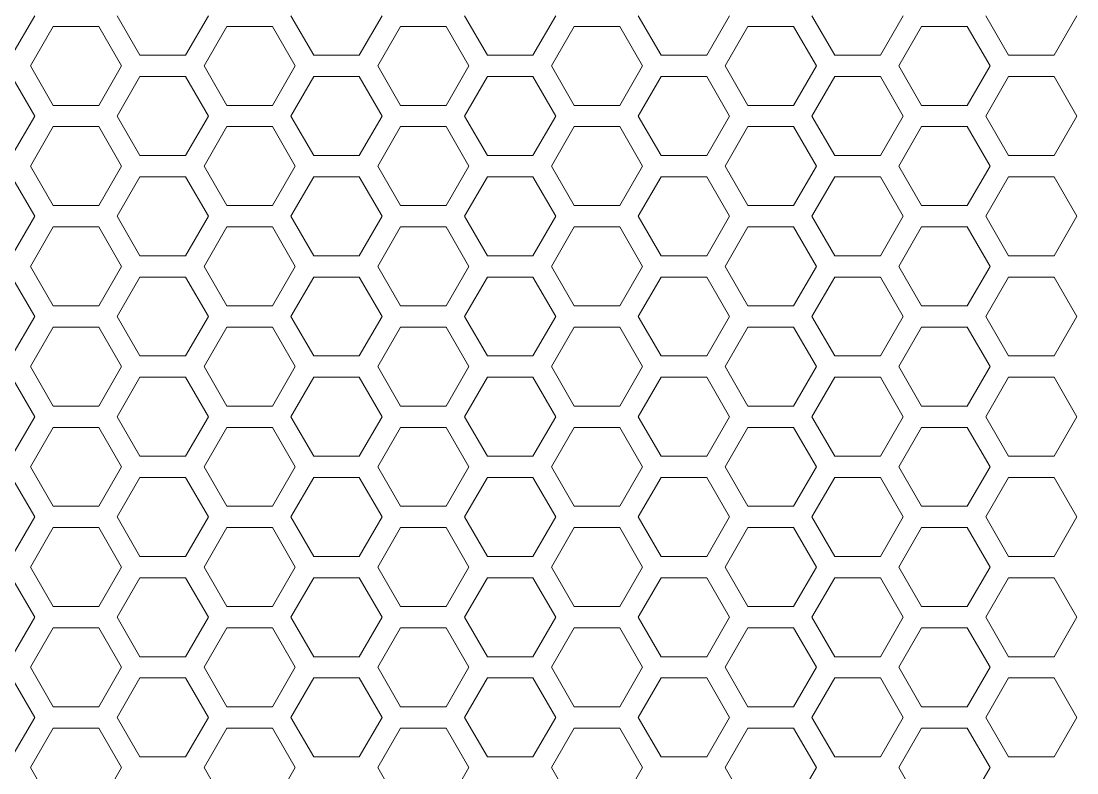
# Model space of a CAD drawing. Header units: millimetres. Extents: x 0 to 140, y -17 to 195.
# Drawn here: x 23.78 to 30.09, y 21.98 to 26.47 of the extents above; entities that cross this region are included whole.
import ezdxf

# ---------------------------------------------------------------- set-up
doc = ezdxf.new("R2010")
doc.units = ezdxf.units.MM
doc.layers.add('4203-42785_1_0', color=7, linetype='Continuous')

# ---------------------------------------------------------------- blocks, each defined once
blk = doc.blocks.new('a')
at = {"layer": '4203-42785_1_0', "color": 0, "linetype": 'ByBlock', "lineweight": 9}
for p, q in [((1511.6126, 364.6538), (1511.7193, 364.8387)), ((1512.1057, 364.8387), (1512.2124, 364.6538)), ((1512.4259, 364.6538), (1512.5326, 364.8387)), ((1512.919, 364.8387), (1513.0257, 364.6538)), ((1513.2391, 364.6538), (1513.3458, 364.8387)), ((1513.7322, 364.8387), (1513.8389, 364.6538)), ((1514.0523, 364.6538), (1514.1591, 364.8387)), ((1514.5455, 364.8387), (1514.6522, 364.6538)), ((1514.8656, 364.6538), (1514.9724, 364.8387)), ((1515.3587, 364.8387), (1515.4655, 364.6538)), ((1515.6789, 364.6538), (1515.7856, 364.8387)), ((1516.1721, 364.8387), (1516.2788, 364.6538)), ((1516.4922, 364.6538), (1516.5989, 364.8387)), ((1511.8058, 364.7888), (1511.6991, 364.6039)), ((1512.0192, 364.7888), (1511.8058, 364.7888)), ((1512.1259, 364.6039), (1512.0192, 364.7888)), ((1512.6191, 364.7888), (1512.5124, 364.6039)), ((1512.8325, 364.7888), (1512.6191, 364.7888)), ((1512.9393, 364.6039), (1512.8325, 364.7888)), ((1513.4323, 364.7888), (1513.3256, 364.6039)), ((1513.6457, 364.7888), (1513.4323, 364.7888)), ((1513.7524, 364.6039), (1513.6457, 364.7888)), ((1514.2456, 364.7888), (1514.1389, 364.6039)), ((1514.459, 364.7888), (1514.2456, 364.7888)), ((1514.5657, 364.6039), (1514.459, 364.7888)), ((1515.0588, 364.7888), (1514.9521, 364.6039)), ((1515.2723, 364.7888), (1515.0588, 364.7888)), ((1515.379, 364.6039), (1515.2723, 364.7888)), ((1515.8721, 364.7888), (1515.7654, 364.6039)), ((1516.0855, 364.7888), (1515.8721, 364.7888)), ((1516.1923, 364.6039), (1516.0855, 364.7888)), ((1512.2124, 364.6538), (1512.4259, 364.6538)), ((1513.0257, 364.6538), (1513.2391, 364.6538)), ((1513.8389, 364.6538), (1514.0523, 364.6538)), ((1514.6522, 364.6538), (1514.8656, 364.6538)), ((1515.4655, 364.6538), (1515.6789, 364.6538)), ((1516.2788, 364.6538), (1516.4922, 364.6538)), ((1511.6991, 364.6039), (1511.8058, 364.419)), ((1512.0192, 364.419), (1512.1259, 364.6039)), ((1512.5124, 364.6039), (1512.6191, 364.419)), ((1512.8325, 364.419), (1512.9393, 364.6039)), ((1513.3256, 364.6039), (1513.4323, 364.419)), ((1513.6457, 364.419), (1513.7524, 364.6039)), ((1514.1389, 364.6039), (1514.2456, 364.419)), ((1514.459, 364.419), (1514.5657, 364.6039)), ((1514.9521, 364.6039), (1515.0588, 364.419)), ((1515.2723, 364.419), (1515.379, 364.6039)), ((1515.7654, 364.6039), (1515.8721, 364.419)), ((1516.0855, 364.419), (1516.1923, 364.6039)), ((1511.7193, 364.3691), (1511.6126, 364.554)), ((1512.2124, 364.554), (1512.1057, 364.3691)), ((1512.4259, 364.554), (1512.2124, 364.554)), ((1512.5326, 364.3691), (1512.4259, 364.554)), ((1513.0257, 364.554), (1512.919, 364.3691)), ((1513.2391, 364.554), (1513.0257, 364.554)), ((1513.3458, 364.3691), (1513.2391, 364.554)), ((1513.8389, 364.554), (1513.7322, 364.3691)), ((1514.0523, 364.554), (1513.8389, 364.554)), ((1514.1591, 364.3691), (1514.0523, 364.554)), ((1514.6522, 364.554), (1514.5455, 364.3691)), ((1514.8656, 364.554), (1514.6522, 364.554)), ((1514.9724, 364.3691), (1514.8656, 364.554)), ((1515.4655, 364.554), (1515.3587, 364.3691)), ((1515.6789, 364.554), (1515.4655, 364.554)), ((1515.7856, 364.3691), (1515.6789, 364.554)), ((1516.2788, 364.554), (1516.1721, 364.3691)), ((1516.4922, 364.554), (1516.2788, 364.554)), ((1516.5989, 364.3691), (1516.4922, 364.554)), ((1511.8058, 364.419), (1512.0192, 364.419)), ((1512.6191, 364.419), (1512.8325, 364.419)), ((1513.4323, 364.419), (1513.6457, 364.419)), ((1514.2456, 364.419), (1514.459, 364.419)), ((1515.0588, 364.419), (1515.2723, 364.419)), ((1515.8721, 364.419), (1516.0855, 364.419)), ((1511.6126, 364.1843), (1511.7193, 364.3691)), ((1512.1057, 364.3691), (1512.2124, 364.1843)), ((1512.4259, 364.1843), (1512.5326, 364.3691)), ((1512.919, 364.3691), (1513.0257, 364.1843)), ((1513.2391, 364.1843), (1513.3458, 364.3691)), ((1513.7322, 364.3691), (1513.8389, 364.1843)), ((1514.0523, 364.1843), (1514.1591, 364.3691)), ((1514.5455, 364.3691), (1514.6522, 364.1843)), ((1514.8656, 364.1843), (1514.9724, 364.3691)), ((1515.3587, 364.3691), (1515.4655, 364.1843)), ((1515.6789, 364.1843), (1515.7856, 364.3691)), ((1516.1721, 364.3691), (1516.2788, 364.1843)), ((1516.4922, 364.1843), (1516.5989, 364.3691)), ((1511.8058, 364.3192), (1511.6991, 364.1344)), ((1512.0192, 364.3192), (1511.8058, 364.3192)), ((1512.1259, 364.1344), (1512.0192, 364.3192)), ((1512.6191, 364.3192), (1512.5124, 364.1344)), ((1512.8325, 364.3192), (1512.6191, 364.3192)), ((1512.9393, 364.1344), (1512.8325, 364.3192)), ((1513.4323, 364.3192), (1513.3256, 364.1344)), ((1513.6457, 364.3192), (1513.4323, 364.3192)), ((1513.7524, 364.1344), (1513.6457, 364.3192)), ((1514.2456, 364.3192), (1514.1389, 364.1344)), ((1514.459, 364.3192), (1514.2456, 364.3192)), ((1514.5657, 364.1344), (1514.459, 364.3192)), ((1515.0588, 364.3192), (1514.9521, 364.1344)), ((1515.2723, 364.3192), (1515.0588, 364.3192)), ((1515.379, 364.1344), (1515.2723, 364.3192)), ((1515.8721, 364.3192), (1515.7654, 364.1344)), ((1516.0855, 364.3192), (1515.8721, 364.3192)), ((1516.1923, 364.1344), (1516.0855, 364.3192)), ((1512.2124, 364.1843), (1512.4259, 364.1843)), ((1513.0257, 364.1843), (1513.2391, 364.1843)), ((1513.8389, 364.1843), (1514.0523, 364.1843)), ((1514.6522, 364.1843), (1514.8656, 364.1843)), ((1515.4655, 364.1843), (1515.6789, 364.1843)), ((1516.2788, 364.1843), (1516.4922, 364.1843)), ((1511.6991, 364.1344), (1511.8058, 363.9495)), ((1512.0192, 363.9495), (1512.1259, 364.1344)), ((1512.5124, 364.1344), (1512.6191, 363.9495)), ((1512.8325, 363.9495), (1512.9393, 364.1344)), ((1513.3256, 364.1344), (1513.4323, 363.9495)), ((1513.6457, 363.9495), (1513.7524, 364.1344)), ((1514.1389, 364.1344), (1514.2456, 363.9495)), ((1514.459, 363.9495), (1514.5657, 364.1344)), ((1514.9521, 364.1344), (1515.0588, 363.9495)), ((1515.2723, 363.9495), (1515.379, 364.1344)), ((1515.7654, 364.1344), (1515.8721, 363.9495)), ((1516.0855, 363.9495), (1516.1923, 364.1344)), ((1511.7193, 363.8996), (1511.6126, 364.0844)), ((1512.2124, 364.0844), (1512.1057, 363.8996)), ((1512.4259, 364.0844), (1512.2124, 364.0844)), ((1512.5326, 363.8996), (1512.4259, 364.0844)), ((1513.0257, 364.0844), (1512.919, 363.8996)), ((1513.2391, 364.0844), (1513.0257, 364.0844)), ((1513.3458, 363.8996), (1513.2391, 364.0844)), ((1513.8389, 364.0844), (1513.7322, 363.8996)), ((1514.0523, 364.0844), (1513.8389, 364.0844)), ((1514.1591, 363.8996), (1514.0523, 364.0844)), ((1514.6522, 364.0844), (1514.5455, 363.8996)), ((1514.8656, 364.0844), (1514.6522, 364.0844)), ((1514.9724, 363.8996), (1514.8656, 364.0844)), ((1515.4655, 364.0844), (1515.3587, 363.8996)), ((1515.6789, 364.0844), (1515.4655, 364.0844)), ((1515.7856, 363.8996), (1515.6789, 364.0844)), ((1516.2788, 364.0844), (1516.1721, 363.8996)), ((1516.4922, 364.0844), (1516.2788, 364.0844)), ((1516.5989, 363.8996), (1516.4922, 364.0844)), ((1511.8058, 363.9495), (1512.0192, 363.9495)), ((1512.6191, 363.9495), (1512.8325, 363.9495)), ((1513.4323, 363.9495), (1513.6457, 363.9495)), ((1514.2456, 363.9495), (1514.459, 363.9495)), ((1515.0588, 363.9495), (1515.2723, 363.9495)), ((1515.8721, 363.9495), (1516.0855, 363.9495)), ((1511.6126, 363.7147), (1511.7193, 363.8996)), ((1512.1057, 363.8996), (1512.2124, 363.7147)), ((1512.4259, 363.7147), (1512.5326, 363.8996)), ((1512.919, 363.8996), (1513.0257, 363.7147)), ((1513.2391, 363.7147), (1513.3458, 363.8996)), ((1513.7322, 363.8996), (1513.8389, 363.7147)), ((1514.0523, 363.7147), (1514.1591, 363.8996)), ((1514.5455, 363.8996), (1514.6522, 363.7147)), ((1514.8656, 363.7147), (1514.9724, 363.8996)), ((1515.3587, 363.8996), (1515.4655, 363.7147)), ((1515.6789, 363.7147), (1515.7856, 363.8996)), ((1516.1721, 363.8996), (1516.2788, 363.7147)), ((1516.4922, 363.7147), (1516.5989, 363.8996)), ((1511.8058, 363.8497), (1511.6991, 363.6648)), ((1512.0192, 363.8497), (1511.8058, 363.8497)), ((1512.1259, 363.6648), (1512.0192, 363.8497)), ((1512.6191, 363.8497), (1512.5124, 363.6648)), ((1512.8325, 363.8497), (1512.6191, 363.8497)), ((1512.9393, 363.6648), (1512.8325, 363.8497)), ((1513.4323, 363.8497), (1513.3256, 363.6648)), ((1513.6457, 363.8497), (1513.4323, 363.8497)), ((1513.7524, 363.6648), (1513.6457, 363.8497)), ((1514.2456, 363.8497), (1514.1389, 363.6648)), ((1514.459, 363.8497), (1514.2456, 363.8497)), ((1514.5657, 363.6648), (1514.459, 363.8497)), ((1515.0588, 363.8497), (1514.9521, 363.6648)), ((1515.2723, 363.8497), (1515.0588, 363.8497)), ((1515.379, 363.6648), (1515.2723, 363.8497)), ((1515.8721, 363.8497), (1515.7654, 363.6648)), ((1516.0855, 363.8497), (1515.8721, 363.8497)), ((1516.1923, 363.6648), (1516.0855, 363.8497)), ((1512.2124, 363.7147), (1512.4259, 363.7147)), ((1513.0257, 363.7147), (1513.2391, 363.7147)), ((1513.8389, 363.7147), (1514.0523, 363.7147)), ((1514.6522, 363.7147), (1514.8656, 363.7147)), ((1515.4655, 363.7147), (1515.6789, 363.7147)), ((1516.2788, 363.7147), (1516.4922, 363.7147)), ((1511.6991, 363.6648), (1511.8058, 363.4799)), ((1512.0192, 363.4799), (1512.1259, 363.6648)), ((1512.5124, 363.6648), (1512.6191, 363.4799)), ((1512.8325, 363.4799), (1512.9393, 363.6648)), ((1513.3256, 363.6648), (1513.4323, 363.4799)), ((1513.6457, 363.4799), (1513.7524, 363.6648)), ((1514.1389, 363.6648), (1514.2456, 363.4799)), ((1514.459, 363.4799), (1514.5657, 363.6648)), ((1514.9521, 363.6648), (1515.0588, 363.4799)), ((1515.2723, 363.4799), (1515.379, 363.6648)), ((1515.7654, 363.6648), (1515.8721, 363.4799)), ((1516.0855, 363.4799), (1516.1923, 363.6648)), ((1511.7193, 363.43), (1511.6126, 363.6149)), ((1512.2124, 363.6149), (1512.1057, 363.43)), ((1512.4259, 363.6149), (1512.2124, 363.6149)), ((1512.5326, 363.43), (1512.4259, 363.6149)), ((1513.0257, 363.6149), (1512.919, 363.43)), ((1513.2391, 363.6149), (1513.0257, 363.6149)), ((1513.3458, 363.43), (1513.2391, 363.6149)), ((1513.8389, 363.6149), (1513.7322, 363.43)), ((1514.0523, 363.6149), (1513.8389, 363.6149)), ((1514.1591, 363.43), (1514.0523, 363.6149)), ((1514.6522, 363.6149), (1514.5455, 363.43)), ((1514.8656, 363.6149), (1514.6522, 363.6149)), ((1514.9724, 363.43), (1514.8656, 363.6149)), ((1515.4655, 363.6149), (1515.3587, 363.43)), ((1515.6789, 363.6149), (1515.4655, 363.6149)), ((1515.7856, 363.43), (1515.6789, 363.6149)), ((1516.2788, 363.6149), (1516.1721, 363.43)), ((1516.4922, 363.6149), (1516.2788, 363.6149)), ((1516.5989, 363.43), (1516.4922, 363.6149)), ((1511.8058, 363.4799), (1512.0192, 363.4799)), ((1512.6191, 363.4799), (1512.8325, 363.4799)), ((1513.4323, 363.4799), (1513.6457, 363.4799)), ((1514.2456, 363.4799), (1514.459, 363.4799)), ((1515.0588, 363.4799), (1515.2723, 363.4799)), ((1515.8721, 363.4799), (1516.0855, 363.4799)), ((1511.6126, 363.2452), (1511.7193, 363.43)), ((1512.1057, 363.43), (1512.2124, 363.2452)), ((1512.4259, 363.2452), (1512.5326, 363.43)), ((1512.919, 363.43), (1513.0257, 363.2452)), ((1513.2391, 363.2452), (1513.3458, 363.43)), ((1513.7322, 363.43), (1513.8389, 363.2452)), ((1514.0523, 363.2452), (1514.1591, 363.43)), ((1514.5455, 363.43), (1514.6522, 363.2452)), ((1514.8656, 363.2452), (1514.9724, 363.43)), ((1515.3587, 363.43), (1515.4655, 363.2452)), ((1515.6789, 363.2452), (1515.7856, 363.43)), ((1516.1721, 363.43), (1516.2788, 363.2452)), ((1516.4922, 363.2452), (1516.5989, 363.43)), ((1511.8058, 363.3801), (1511.6991, 363.1953)), ((1512.0192, 363.3801), (1511.8058, 363.3801)), ((1512.1259, 363.1953), (1512.0192, 363.3801)), ((1512.6191, 363.3801), (1512.5124, 363.1953)), ((1512.8325, 363.3801), (1512.6191, 363.3801)), ((1512.9393, 363.1953), (1512.8325, 363.3801)), ((1513.4323, 363.3801), (1513.3256, 363.1953)), ((1513.6457, 363.3801), (1513.4323, 363.3801)), ((1513.7524, 363.1953), (1513.6457, 363.3801)), ((1514.2456, 363.3801), (1514.1389, 363.1953)), ((1514.459, 363.3801), (1514.2456, 363.3801)), ((1514.5657, 363.1953), (1514.459, 363.3801)), ((1515.0588, 363.3801), (1514.9521, 363.1953)), ((1515.2723, 363.3801), (1515.0588, 363.3801)), ((1515.379, 363.1953), (1515.2723, 363.3801)), ((1515.8721, 363.3801), (1515.7654, 363.1953)), ((1516.0855, 363.3801), (1515.8721, 363.3801)), ((1516.1923, 363.1953), (1516.0855, 363.3801)), ((1512.2124, 363.2452), (1512.4259, 363.2452)), ((1513.0257, 363.2452), (1513.2391, 363.2452)), ((1513.8389, 363.2452), (1514.0523, 363.2452)), ((1514.6522, 363.2452), (1514.8656, 363.2452)), ((1515.4655, 363.2452), (1515.6789, 363.2452)), ((1516.2788, 363.2452), (1516.4922, 363.2452)), ((1511.6991, 363.1953), (1511.8058, 363.0104)), ((1512.0192, 363.0104), (1512.1259, 363.1953)), ((1512.5124, 363.1953), (1512.6191, 363.0104)), ((1512.8325, 363.0104), (1512.9393, 363.1953)), ((1513.3256, 363.1953), (1513.4323, 363.0104)), ((1513.6457, 363.0104), (1513.7524, 363.1953)), ((1514.1389, 363.1953), (1514.2456, 363.0104)), ((1514.459, 363.0104), (1514.5657, 363.1953)), ((1514.9521, 363.1953), (1515.0588, 363.0104)), ((1515.2723, 363.0104), (1515.379, 363.1953)), ((1515.7654, 363.1953), (1515.8721, 363.0104)), ((1516.0855, 363.0104), (1516.1923, 363.1953)), ((1511.7193, 362.9605), (1511.6126, 363.1454)), ((1512.2124, 363.1454), (1512.1057, 362.9605)), ((1512.4259, 363.1454), (1512.2124, 363.1454)), ((1512.5326, 362.9605), (1512.4259, 363.1454)), ((1513.0257, 363.1454), (1512.919, 362.9605)), ((1513.2391, 363.1454), (1513.0257, 363.1454)), ((1513.3458, 362.9605), (1513.2391, 363.1454)), ((1513.8389, 363.1454), (1513.7322, 362.9605)), ((1514.0523, 363.1454), (1513.8389, 363.1454)), ((1514.1591, 362.9605), (1514.0523, 363.1454)), ((1514.6522, 363.1454), (1514.5455, 362.9605)), ((1514.8656, 363.1454), (1514.6522, 363.1454)), ((1514.9724, 362.9605), (1514.8656, 363.1454)), ((1515.4655, 363.1454), (1515.3587, 362.9605)), ((1515.6789, 363.1454), (1515.4655, 363.1454)), ((1515.7856, 362.9605), (1515.6789, 363.1454)), ((1516.2788, 363.1454), (1516.1721, 362.9605)), ((1516.4922, 363.1454), (1516.2788, 363.1454)), ((1516.5989, 362.9605), (1516.4922, 363.1454)), ((1511.8058, 363.0104), (1512.0192, 363.0104)), ((1512.6191, 363.0104), (1512.8325, 363.0104)), ((1513.4323, 363.0104), (1513.6457, 363.0104)), ((1514.2456, 363.0104), (1514.459, 363.0104)), ((1515.0588, 363.0104), (1515.2723, 363.0104)), ((1515.8721, 363.0104), (1516.0855, 363.0104)), ((1511.6126, 362.7756), (1511.7193, 362.9605)), ((1512.1057, 362.9605), (1512.2124, 362.7756)), ((1512.4259, 362.7756), (1512.5326, 362.9605)), ((1512.919, 362.9605), (1513.0257, 362.7756)), ((1513.2391, 362.7756), (1513.3458, 362.9605)), ((1513.7322, 362.9605), (1513.8389, 362.7756)), ((1514.0523, 362.7756), (1514.1591, 362.9605)), ((1514.5455, 362.9605), (1514.6522, 362.7756)), ((1514.8656, 362.7756), (1514.9724, 362.9605)), ((1515.3587, 362.9605), (1515.4655, 362.7756)), ((1515.6789, 362.7756), (1515.7856, 362.9605)), ((1516.1721, 362.9605), (1516.2788, 362.7756)), ((1516.4922, 362.7756), (1516.5989, 362.9605)), ((1511.8058, 362.9106), (1511.6991, 362.7257)), ((1512.0192, 362.9106), (1511.8058, 362.9106)), ((1512.1259, 362.7257), (1512.0192, 362.9106)), ((1512.6191, 362.9106), (1512.5124, 362.7257)), ((1512.8325, 362.9106), (1512.6191, 362.9106)), ((1512.9393, 362.7257), (1512.8325, 362.9106)), ((1513.4323, 362.9106), (1513.3256, 362.7257)), ((1513.6457, 362.9106), (1513.4323, 362.9106)), ((1513.7524, 362.7257), (1513.6457, 362.9106)), ((1514.2456, 362.9106), (1514.1389, 362.7257)), ((1514.459, 362.9106), (1514.2456, 362.9106)), ((1514.5657, 362.7257), (1514.459, 362.9106)), ((1515.0588, 362.9106), (1514.9521, 362.7257)), ((1515.2723, 362.9106), (1515.0588, 362.9106)), ((1515.379, 362.7257), (1515.2723, 362.9106)), ((1515.8721, 362.9106), (1515.7654, 362.7257)), ((1516.0855, 362.9106), (1515.8721, 362.9106)), ((1516.1923, 362.7257), (1516.0855, 362.9106)), ((1512.2124, 362.7756), (1512.4259, 362.7756)), ((1513.0257, 362.7756), (1513.2391, 362.7756)), ((1513.8389, 362.7756), (1514.0523, 362.7756)), ((1514.6522, 362.7756), (1514.8656, 362.7756)), ((1515.4655, 362.7756), (1515.6789, 362.7756)), ((1516.2788, 362.7756), (1516.4922, 362.7756)), ((1511.6991, 362.7257), (1511.8058, 362.5409)), ((1512.0192, 362.5409), (1512.1259, 362.7257)), ((1512.5124, 362.7257), (1512.6191, 362.5409)), ((1512.8325, 362.5409), (1512.9393, 362.7257)), ((1513.3256, 362.7257), (1513.4323, 362.5409)), ((1513.6457, 362.5409), (1513.7524, 362.7257)), ((1514.1389, 362.7257), (1514.2456, 362.5409)), ((1514.459, 362.5409), (1514.5657, 362.7257)), ((1514.9521, 362.7257), (1515.0588, 362.5409)), ((1515.2723, 362.5409), (1515.379, 362.7257)), ((1515.7654, 362.7257), (1515.8721, 362.5409)), ((1516.0855, 362.5409), (1516.1923, 362.7257)), ((1511.7193, 362.4909), (1511.6126, 362.6758)), ((1512.2124, 362.6758), (1512.1057, 362.4909)), ((1512.4259, 362.6758), (1512.2124, 362.6758)), ((1512.5326, 362.4909), (1512.4259, 362.6758)), ((1513.0257, 362.6758), (1512.919, 362.4909)), ((1513.2391, 362.6758), (1513.0257, 362.6758)), ((1513.3458, 362.4909), (1513.2391, 362.6758)), ((1513.8389, 362.6758), (1513.7322, 362.4909)), ((1514.0523, 362.6758), (1513.8389, 362.6758)), ((1514.1591, 362.4909), (1514.0523, 362.6758)), ((1514.6522, 362.6758), (1514.5455, 362.4909)), ((1514.8656, 362.6758), (1514.6522, 362.6758)), ((1514.9724, 362.4909), (1514.8656, 362.6758)), ((1515.4655, 362.6758), (1515.3587, 362.4909)), ((1515.6789, 362.6758), (1515.4655, 362.6758)), ((1515.7856, 362.4909), (1515.6789, 362.6758)), ((1516.2788, 362.6758), (1516.1721, 362.4909)), ((1516.4922, 362.6758), (1516.2788, 362.6758)), ((1516.5989, 362.4909), (1516.4922, 362.6758)), ((1511.8058, 362.5409), (1512.0192, 362.5409)), ((1512.6191, 362.5409), (1512.8325, 362.5409)), ((1513.4323, 362.5409), (1513.6457, 362.5409)), ((1514.2456, 362.5409), (1514.459, 362.5409)), ((1515.0588, 362.5409), (1515.2723, 362.5409)), ((1515.8721, 362.5409), (1516.0855, 362.5409)), ((1511.6126, 362.3061), (1511.7193, 362.4909)), ((1512.1057, 362.4909), (1512.2124, 362.3061)), ((1512.4259, 362.3061), (1512.5326, 362.4909)), ((1512.919, 362.4909), (1513.0257, 362.3061)), ((1513.2391, 362.3061), (1513.3458, 362.4909)), ((1513.7322, 362.4909), (1513.8389, 362.3061)), ((1514.0523, 362.3061), (1514.1591, 362.4909)), ((1514.5455, 362.4909), (1514.6522, 362.3061)), ((1514.8656, 362.3061), (1514.9724, 362.4909)), ((1515.3587, 362.4909), (1515.4655, 362.3061)), ((1515.6789, 362.3061), (1515.7856, 362.4909)), ((1516.1721, 362.4909), (1516.2788, 362.3061)), ((1516.4922, 362.3061), (1516.5989, 362.4909)), ((1511.8058, 362.441), (1511.6991, 362.2562)), ((1512.0192, 362.441), (1511.8058, 362.441)), ((1512.1259, 362.2562), (1512.0192, 362.441)), ((1512.6191, 362.441), (1512.5124, 362.2562)), ((1512.8325, 362.441), (1512.6191, 362.441)), ((1512.9393, 362.2562), (1512.8325, 362.441)), ((1513.4323, 362.441), (1513.3256, 362.2562)), ((1513.6457, 362.441), (1513.4323, 362.441)), ((1513.7524, 362.2562), (1513.6457, 362.441)), ((1514.2456, 362.441), (1514.1389, 362.2562)), ((1514.459, 362.441), (1514.2456, 362.441)), ((1514.5657, 362.2562), (1514.459, 362.441)), ((1515.0588, 362.441), (1514.9521, 362.2562)), ((1515.2723, 362.441), (1515.0588, 362.441)), ((1515.379, 362.2562), (1515.2723, 362.441)), ((1515.8721, 362.441), (1515.7654, 362.2562)), ((1516.0855, 362.441), (1515.8721, 362.441)), ((1516.1923, 362.2562), (1516.0855, 362.441)), ((1512.2124, 362.3061), (1512.4259, 362.3061)), ((1513.0257, 362.3061), (1513.2391, 362.3061)), ((1513.8389, 362.3061), (1514.0523, 362.3061)), ((1514.6522, 362.3061), (1514.8656, 362.3061)), ((1515.4655, 362.3061), (1515.6789, 362.3061)), ((1516.2788, 362.3061), (1516.4922, 362.3061)), ((1511.6991, 362.2562), (1511.8058, 362.0713)), ((1512.0192, 362.0713), (1512.1259, 362.2562)), ((1512.5124, 362.2562), (1512.6191, 362.0713)), ((1512.8325, 362.0713), (1512.9393, 362.2562)), ((1513.3256, 362.2562), (1513.4323, 362.0713)), ((1513.6457, 362.0713), (1513.7524, 362.2562)), ((1514.1389, 362.2562), (1514.2456, 362.0713)), ((1514.459, 362.0713), (1514.5657, 362.2562)), ((1514.9521, 362.2562), (1515.0588, 362.0713)), ((1515.2723, 362.0713), (1515.379, 362.2562)), ((1515.7654, 362.2562), (1515.8721, 362.0713)), ((1516.0855, 362.0713), (1516.1923, 362.2562)), ((1511.7193, 362.0214), (1511.6126, 362.2063)), ((1512.2124, 362.2063), (1512.1057, 362.0214)), ((1512.4259, 362.2063), (1512.2124, 362.2063)), ((1512.5326, 362.0214), (1512.4259, 362.2063)), ((1513.0257, 362.2063), (1512.919, 362.0214)), ((1513.2391, 362.2063), (1513.0257, 362.2063)), ((1513.3458, 362.0214), (1513.2391, 362.2063)), ((1513.8389, 362.2063), (1513.7322, 362.0214)), ((1514.0523, 362.2063), (1513.8389, 362.2063)), ((1514.1591, 362.0214), (1514.0523, 362.2063)), ((1514.6522, 362.2063), (1514.5455, 362.0214)), ((1514.8656, 362.2063), (1514.6522, 362.2063)), ((1514.9724, 362.0214), (1514.8656, 362.2063)), ((1515.4655, 362.2063), (1515.3587, 362.0214)), ((1515.6789, 362.2063), (1515.4655, 362.2063)), ((1515.7856, 362.0214), (1515.6789, 362.2063)), ((1516.2788, 362.2063), (1516.1721, 362.0214)), ((1516.4922, 362.2063), (1516.2788, 362.2063)), ((1516.5989, 362.0214), (1516.4922, 362.2063)), ((1511.8058, 362.0713), (1512.0192, 362.0713)), ((1512.6191, 362.0713), (1512.8325, 362.0713)), ((1513.4323, 362.0713), (1513.6457, 362.0713)), ((1514.2456, 362.0713), (1514.459, 362.0713)), ((1515.0588, 362.0713), (1515.2723, 362.0713)), ((1515.8721, 362.0713), (1516.0855, 362.0713)), ((1511.6126, 361.8365), (1511.7193, 362.0214)), ((1512.1057, 362.0214), (1512.2124, 361.8365)), ((1512.4259, 361.8365), (1512.5326, 362.0214)), ((1512.919, 362.0214), (1513.0257, 361.8365)), ((1513.2391, 361.8365), (1513.3458, 362.0214)), ((1513.7322, 362.0214), (1513.8389, 361.8365)), ((1514.0523, 361.8365), (1514.1591, 362.0214)), ((1514.5455, 362.0214), (1514.6522, 361.8365)), ((1514.8656, 361.8365), (1514.9724, 362.0214)), ((1515.3587, 362.0214), (1515.4655, 361.8365)), ((1515.6789, 361.8365), (1515.7856, 362.0214)), ((1516.1721, 362.0214), (1516.2788, 361.8365)), ((1516.4922, 361.8365), (1516.5989, 362.0214)), ((1511.8058, 361.9715), (1511.6991, 361.7866)), ((1512.0192, 361.9715), (1511.8058, 361.9715)), ((1512.1259, 361.7866), (1512.0192, 361.9715)), ((1512.6191, 361.9715), (1512.5124, 361.7866)), ((1512.8325, 361.9715), (1512.6191, 361.9715)), ((1512.9393, 361.7866), (1512.8325, 361.9715)), ((1513.4323, 361.9715), (1513.3256, 361.7866)), ((1513.6457, 361.9715), (1513.4323, 361.9715)), ((1513.7524, 361.7866), (1513.6457, 361.9715)), ((1514.2456, 361.9715), (1514.1389, 361.7866)), ((1514.459, 361.9715), (1514.2456, 361.9715)), ((1514.5657, 361.7866), (1514.459, 361.9715)), ((1515.0588, 361.9715), (1514.9521, 361.7866)), ((1515.2723, 361.9715), (1515.0588, 361.9715)), ((1515.379, 361.7866), (1515.2723, 361.9715)), ((1515.8721, 361.9715), (1515.7654, 361.7866)), ((1516.0855, 361.9715), (1515.8721, 361.9715)), ((1516.1923, 361.7866), (1516.0855, 361.9715)), ((1512.2124, 361.8365), (1512.4259, 361.8365)), ((1513.0257, 361.8365), (1513.2391, 361.8365)), ((1513.8389, 361.8365), (1514.0523, 361.8365)), ((1514.6522, 361.8365), (1514.8656, 361.8365)), ((1515.4655, 361.8365), (1515.6789, 361.8365)), ((1516.2788, 361.8365), (1516.4922, 361.8365)), ((1511.6991, 361.7866), (1511.8058, 361.6018)), ((1512.0192, 361.6018), (1512.1259, 361.7866)), ((1512.5124, 361.7866), (1512.6191, 361.6018)), ((1512.8325, 361.6018), (1512.9393, 361.7866)), ((1513.3256, 361.7866), (1513.4323, 361.6018)), ((1513.6457, 361.6018), (1513.7524, 361.7866)), ((1514.1389, 361.7866), (1514.2456, 361.6018)), ((1514.459, 361.6018), (1514.5657, 361.7866)), ((1514.9521, 361.7866), (1515.0588, 361.6018)), ((1515.2723, 361.6018), (1515.379, 361.7866)), ((1515.7654, 361.7866), (1515.8721, 361.6018)), ((1516.0855, 361.6018), (1516.1923, 361.7866)), ((1511.7193, 361.5519), (1511.6126, 361.7367)), ((1512.2124, 361.7367), (1512.1057, 361.5519)), ((1512.4259, 361.7367), (1512.2124, 361.7367)), ((1512.5326, 361.5519), (1512.4259, 361.7367)), ((1513.0257, 361.7367), (1512.919, 361.5519)), ((1513.2391, 361.7367), (1513.0257, 361.7367)), ((1513.3458, 361.5519), (1513.2391, 361.7367)), ((1513.8389, 361.7367), (1513.7322, 361.5519)), ((1514.0523, 361.7367), (1513.8389, 361.7367)), ((1514.1591, 361.5519), (1514.0523, 361.7367)), ((1514.6522, 361.7367), (1514.5455, 361.5519)), ((1514.8656, 361.7367), (1514.6522, 361.7367)), ((1514.9724, 361.5519), (1514.8656, 361.7367)), ((1515.4655, 361.7367), (1515.3587, 361.5519)), ((1515.6789, 361.7367), (1515.4655, 361.7367)), ((1515.7856, 361.5519), (1515.6789, 361.7367)), ((1516.2788, 361.7367), (1516.1721, 361.5519)), ((1516.4922, 361.7367), (1516.2788, 361.7367)), ((1516.5989, 361.5519), (1516.4922, 361.7367)), ((1511.8058, 361.6018), (1512.0192, 361.6018)), ((1512.6191, 361.6018), (1512.8325, 361.6018)), ((1513.4323, 361.6018), (1513.6457, 361.6018)), ((1514.2456, 361.6018), (1514.459, 361.6018)), ((1515.0588, 361.6018), (1515.2723, 361.6018)), ((1515.8721, 361.6018), (1516.0855, 361.6018)), ((1511.6126, 361.367), (1511.7193, 361.5519)), ((1512.1057, 361.5519), (1512.2124, 361.367)), ((1512.4259, 361.367), (1512.5326, 361.5519)), ((1512.919, 361.5519), (1513.0257, 361.367)), ((1513.2391, 361.367), (1513.3458, 361.5519)), ((1513.7322, 361.5519), (1513.8389, 361.367)), ((1514.0523, 361.367), (1514.1591, 361.5519)), ((1514.5455, 361.5519), (1514.6522, 361.367)), ((1514.8656, 361.367), (1514.9724, 361.5519)), ((1515.3587, 361.5519), (1515.4655, 361.367)), ((1515.6789, 361.367), (1515.7856, 361.5519)), ((1516.1721, 361.5519), (1516.2788, 361.367)), ((1516.4922, 361.367), (1516.5989, 361.5519)), ((1511.8058, 361.502), (1511.6991, 361.3171)), ((1512.0192, 361.502), (1511.8058, 361.502)), ((1512.1259, 361.3171), (1512.0192, 361.502)), ((1512.6191, 361.502), (1512.5124, 361.3171)), ((1512.8325, 361.502), (1512.6191, 361.502)), ((1512.9393, 361.3171), (1512.8325, 361.502)), ((1513.4323, 361.502), (1513.3256, 361.3171)), ((1513.6457, 361.502), (1513.4323, 361.502)), ((1513.7524, 361.3171), (1513.6457, 361.502)), ((1514.2456, 361.502), (1514.1389, 361.3171)), ((1514.459, 361.502), (1514.2456, 361.502)), ((1514.5657, 361.3171), (1514.459, 361.502)), ((1515.0588, 361.502), (1514.9521, 361.3171)), ((1515.2723, 361.502), (1515.0588, 361.502)), ((1515.379, 361.3171), (1515.2723, 361.502)), ((1515.8721, 361.502), (1515.7654, 361.3171)), ((1516.0855, 361.502), (1515.8721, 361.502)), ((1516.1923, 361.3171), (1516.0855, 361.502)), ((1512.2124, 361.367), (1512.4259, 361.367)), ((1513.0257, 361.367), (1513.2391, 361.367)), ((1513.8389, 361.367), (1514.0523, 361.367)), ((1514.6522, 361.367), (1514.8656, 361.367)), ((1515.4655, 361.367), (1515.6789, 361.367)), ((1516.2788, 361.367), (1516.4922, 361.367)), ((1511.6991, 361.3171), (1511.8058, 361.1322)), ((1512.0192, 361.1322), (1512.1259, 361.3171)), ((1512.5124, 361.3171), (1512.6191, 361.1322)), ((1512.8325, 361.1322), (1512.9393, 361.3171)), ((1513.3256, 361.3171), (1513.4323, 361.1322)), ((1513.6457, 361.1322), (1513.7524, 361.3171)), ((1514.1389, 361.3171), (1514.2456, 361.1322)), ((1514.459, 361.1322), (1514.5657, 361.3171)), ((1514.9521, 361.3171), (1515.0588, 361.1322)), ((1515.2723, 361.1322), (1515.379, 361.3171)), ((1515.7654, 361.3171), (1515.8721, 361.1322)), ((1516.0855, 361.1322), (1516.1923, 361.3171))]:
    blk.add_line(p, q, dxfattribs=at)

msp = doc.modelspace()

# ---------------------------------------------------------------- block references
at = {"lineweight": 15, "xscale": 1.275468447124703, "yscale": 1.275468447124703, "zscale": 1.275468447124703}
msp.add_blockref('a', (-1904.2843, -438.8363), dxfattribs=at)

doc.saveas('drawing.dxf')
